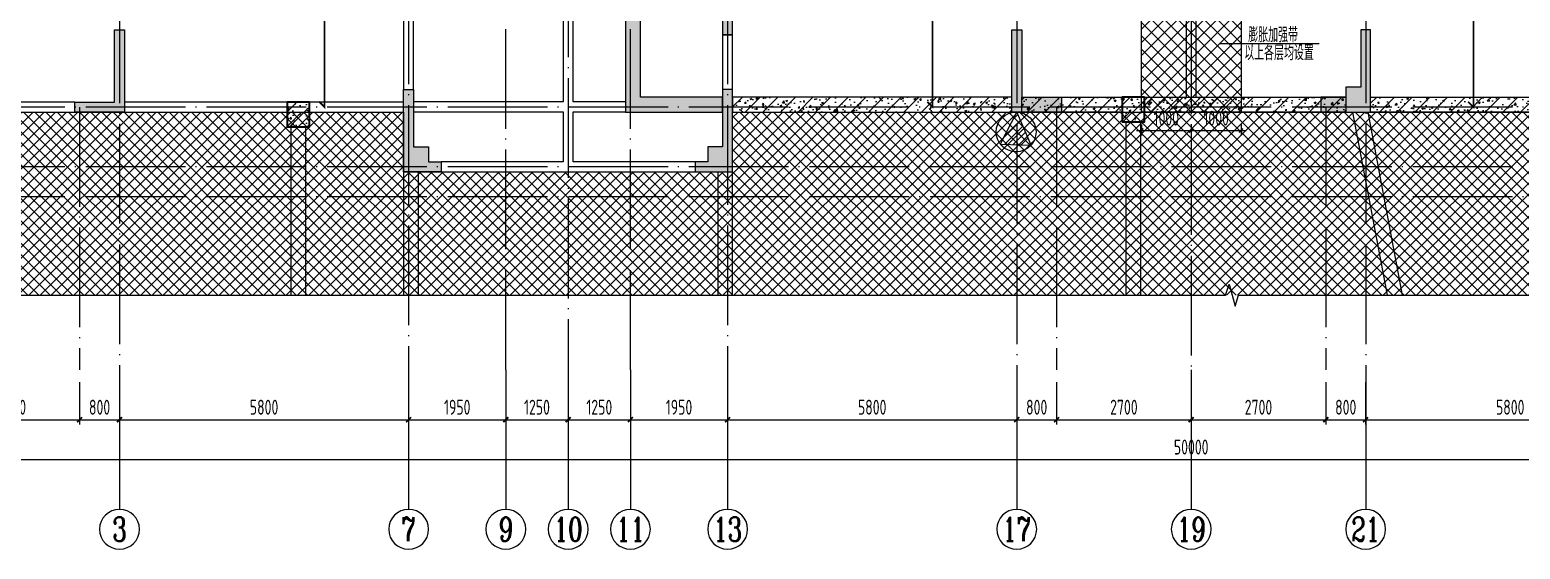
# Model space of a CAD drawing. Extents: x -1712635 to -854203, y -534641 to -21985.
# Drawn here: x -1247591 to -1217691, y -92487 to -82062 of the extents above; entities that cross this region are included whole.
import ezdxf
from ezdxf.enums import TextEntityAlignment as Align

# ---------------------------------------------------------------- set-up
doc = ezdxf.new("R2010")
doc.units = 0
doc.header["$LTSCALE"] = 1000
doc.linetypes.add('DOTE', pattern=[2.42, 2, -0.2, 0.02, -0.2])
doc.linetypes.add('底图$0$虚线', pattern=[625, 375, -250])
doc.layers.get('0').update_dxf_attribs({"linetype": 'CONTINUOUS'})
doc.layers.get('Defpoints').update_dxf_attribs({"linetype": 'CONTINUOUS'})
for name, color, linetype in [('A-AXIS', 1, 'CONTINUOUS'), ('A-DOTE', 10, 'DOTE'), ('AXIS_NUM', 7, 'CONTINUOUS'), ('DIM', 2, 'CONTINUOUS'), ('S-B板填充', 251, 'CONTINUOUS'), ('S-B板配筋', 6, 'CONTINUOUS'), ('S-Q墙填充', 252, 'CONTINUOUS'), ('S-Q墙实线', 6, 'CONTINUOUS'), ('S-X详图标注', 3, 'CONTINUOUS'), ('S-Y一般标注', 3, 'CONTINUOUS'), ('S-Z柱实线', 6, 'CONTINUOUS'), ('S-楼板文字', 7, 'CONTINUOUS'), ('S-洞口边线', 7, 'CONTINUOUS'), ('THIN', 7, 'CONTINUOUS'), ('后浇带', 8, 'CONTINUOUS'), ('轮廓线-核心筒', 7, 'CONTINUOUS')]:
    doc.layers.add(name, color=color, linetype=linetype)
doc.layers.add('底图$0$砼柱', color=2, linetype='CONTINUOUS', lineweight=35)
doc.layers.add('底图$0$砼梁虚线', color=4, linetype='底图$0$虚线', lineweight=18)
doc.styles.add('TSSD_Axis', font='complex.shx', dxfattribs={"width": 0.7, "bigfont": 'hztxt.shx'})
doc.styles.add('TSSD_DIMENSION', font='Tssdeng.shx', dxfattribs={"width": 0.7, "bigfont": 'tssdchn.shx'})
doc.styles.add('TSSD_REIN', font='tssdeng.shx', dxfattribs={"width": 0.7, "height": 300, "bigfont": 'tssdchn.shx'})
doc.dimstyles.new('TSSD_100_100', dxfattribs={"dimtxt": 300, "dimasz": 100, "dimexe": 100, "dimexo": 250, "dimgap": 100, "dimtad": 1, "dimdec": 0, "dimzin": 0, "dimdsep": 46, "dimtxsty": 'TSSD_DIMENSION', "dimblk": 'ARCHTICK', "dimcen": 0, "dimdle": 100, "dimclrt": 7, "dimadec": 0, "dimazin": 0, "dimtfac": 1, "dimtdec": 0, "dimtix": 1, "dimtmove": 2, "dimatfit": 3, "dimldrblk": 'ARCHTICK', "dimfxl": 0, "dimtolj": 1, "dimtzin": 0, "dimarcsym": 0})
doc.dimstyles.new('TSSD_100_100$0', dxfattribs={"dimtxt": 300, "dimasz": 80, "dimexe": 100, "dimexo": 250, "dimgap": 100, "dimtad": 1, "dimdec": 0, "dimzin": 0, "dimdsep": 46, "dimtxsty": 'TSSD_DIMENSION', "dimblk": 'ARCHTICK', "dimcen": 0, "dimdle": 100, "dimclrd": 3, "dimclre": 3, "dimclrt": 7, "dimadec": 0, "dimazin": 0, "dimtfac": 1, "dimtdec": 0, "dimtix": 1, "dimtmove": 2, "dimatfit": 3, "dimldrblk": 'ARCHTICK', "dimfxl": 0, "dimtolj": 1, "dimtzin": 0, "dimarcsym": 0})
pattern_1 = [(50, (-1250292, -65762.5), (358.63, -31.376), [37.5, -412.5]), (355, (-1250292, -65762.5), (-69.3757, 376.096), [30, -330]), (100.4514, (-1250262.12, -65765.1), (289.2547, 344.7198), [31.87, -350.571]), (46.1842, (-1250292, -65662.5), (533.6205, -82.7595), [56.25, -618.75]), (96.6356, (-1250247.54, -65669.4), (467.3314, 487.059), [47.805, -525.8565]), (351.1842, (-1250292, -65662.5), (467.331, 487.059), [45, -495]), (21, (-1250242, -65687.5), (298.4535, -201.3094), [37.5, -412.5]), (326, (-1250242, -65687.5), (121.6577, 362.575), [30, -330]), (71.4514, (-1250217.14, -65704.28), (420.1113, 161.2652), [31.87, -350.571]), (37.5, (-1250292.01, -65762.5), (6.07993, 166.44693), [0, -326, 0, -335, 0, -331.25]), (7.5, (-1250292, -65762.5), (131.5348, 197.20586), [0, -191, 0, -318.5, 0, -126.25]), (327.5, (-1250403.51, -65762.5), (266.9112, -11.27744), [0, -125, 0, -390, 0, -517.5]), (317.5, (-1250453.5, -65762.5), (291.5931, 50.0525), [0, -162.5, 0, -259, 0, -367.5]), (45, (-1250292, -65762.5), (-176.7767, 176.7767), [])]

# ---------------------------------------------------------------- blocks, each defined once
blk = doc.blocks.new('ts_axno')
at = {"color": 0, "linetype": 'ByBlock', "lineweight": -2}
blk.add_circle((0, 0), 0.5, dxfattribs=at)
at = {"color": 0, "linetype": 'ByBlock', "lineweight": -2, "style": 'TSSD_Axis', "width": 0.7}
blk.add_attdef('A', text='', height=0.6, dxfattribs=at).set_placement((0, 0), align=Align.MIDDLE_CENTER)
blk = doc.blocks.new('_ArchTick')
at = {"color": 0, "const_width": 0.35}
blk.add_lwpolyline([(-0.5, -0.5), (0.5, 0.5)], dxfattribs=at)
blk = doc.blocks.new('*D473')
at = {"layer": 'Defpoints', "color": 0}
for p in [(-219074, 307819), (-218274, 307819), (-218274, 306819)]:
    blk.add_point(p, dxfattribs=at)
at = {"layer": 'S-Y一般标注', "color": 0, "lineweight": -2}
for p, q in [((-219074, 307569), (-219074, 306719)), ((-218274, 307569), (-218274, 306719)), ((-219174, 306819), (-218174, 306819))]:
    blk.add_line(p, q, dxfattribs=at)
at = {"layer": 'S-Y一般标注', "color": 0, "lineweight": -2, "xscale": 100, "yscale": 100, "zscale": 100, "rotation": 180}
blk.add_blockref('_ArchTick', (-219074, 306819), dxfattribs=at)
at = {"layer": 'S-Y一般标注', "color": 0, "lineweight": -2, "xscale": 100, "yscale": 100, "zscale": 100}
blk.add_blockref('_ArchTick', (-218274, 306819), dxfattribs=at)
at = {"layer": 'S-Y一般标注', "color": 7, "insert": (-218674, 307069), "char_height": 300, "attachment_point": 5, "style": 'TSSD_DIMENSION'}
blk.add_mtext('\\A1;800', dxfattribs=at)
blk = doc.blocks.new('*D474')
at = {"layer": 'Defpoints', "color": 0}
for p in [(-218274, 307819), (-212474, 307819), (-212474, 306819)]:
    blk.add_point(p, dxfattribs=at)
at = {"layer": 'S-Y一般标注', "color": 0, "lineweight": -2}
for p, q in [((-218274, 307569), (-218274, 306719)), ((-212474, 307569), (-212474, 306719)), ((-218374, 306819), (-212374, 306819))]:
    blk.add_line(p, q, dxfattribs=at)
at = {"layer": 'S-Y一般标注', "color": 0, "lineweight": -2, "xscale": 100, "yscale": 100, "zscale": 100, "rotation": 180}
blk.add_blockref('_ArchTick', (-218274, 306819), dxfattribs=at)
at = {"layer": 'S-Y一般标注', "color": 0, "lineweight": -2, "xscale": 100, "yscale": 100, "zscale": 100}
blk.add_blockref('_ArchTick', (-212474, 306819), dxfattribs=at)
at = {"layer": 'S-Y一般标注', "color": 7, "insert": (-215374, 307069), "char_height": 300, "attachment_point": 5, "style": 'TSSD_DIMENSION'}
blk.add_mtext('\\A1;5800', dxfattribs=at)
blk = doc.blocks.new('*D475')
at = {"layer": 'Defpoints', "color": 0}
for p in [(-208024, 307819), (-206074, 307819), (-206074, 306819)]:
    blk.add_point(p, dxfattribs=at)
at = {"layer": 'S-Y一般标注', "color": 0, "lineweight": -2}
for p, q in [((-208024, 307569), (-208024, 306719)), ((-206074, 307569), (-206074, 306719)), ((-208124, 306819), (-205974, 306819))]:
    blk.add_line(p, q, dxfattribs=at)
at = {"layer": 'S-Y一般标注', "color": 0, "lineweight": -2, "xscale": 100, "yscale": 100, "zscale": 100, "rotation": 180}
blk.add_blockref('_ArchTick', (-208024, 306819), dxfattribs=at)
at = {"layer": 'S-Y一般标注', "color": 0, "lineweight": -2, "xscale": 100, "yscale": 100, "zscale": 100}
blk.add_blockref('_ArchTick', (-206074, 306819), dxfattribs=at)
at = {"layer": 'S-Y一般标注', "color": 7, "insert": (-207049, 307069), "char_height": 300, "attachment_point": 5, "style": 'TSSD_DIMENSION'}
blk.add_mtext('\\A1;1950', dxfattribs=at)
blk = doc.blocks.new('*D476')
at = {"layer": 'Defpoints', "color": 0}
for p in [(-206074, 307819), (-200274, 307819), (-200274, 306819)]:
    blk.add_point(p, dxfattribs=at)
at = {"layer": 'S-Y一般标注', "color": 0, "lineweight": -2}
for p, q in [((-206074, 307569), (-206074, 306719)), ((-200274, 307569), (-200274, 306719)), ((-206174, 306819), (-200174, 306819))]:
    blk.add_line(p, q, dxfattribs=at)
at = {"layer": 'S-Y一般标注', "color": 0, "lineweight": -2, "xscale": 100, "yscale": 100, "zscale": 100, "rotation": 180}
blk.add_blockref('_ArchTick', (-206074, 306819), dxfattribs=at)
at = {"layer": 'S-Y一般标注', "color": 0, "lineweight": -2, "xscale": 100, "yscale": 100, "zscale": 100}
blk.add_blockref('_ArchTick', (-200274, 306819), dxfattribs=at)
at = {"layer": 'S-Y一般标注', "color": 7, "insert": (-203174, 307069), "char_height": 300, "attachment_point": 5, "style": 'TSSD_DIMENSION'}
blk.add_mtext('\\A1;5800', dxfattribs=at)
blk = doc.blocks.new('*D477')
at = {"layer": 'Defpoints', "color": 0}
for p in [(-200274, 307819), (-199474, 307819), (-199474, 306819)]:
    blk.add_point(p, dxfattribs=at)
at = {"layer": 'S-Y一般标注', "color": 0, "lineweight": -2}
for p, q in [((-200274, 307569), (-200274, 306719)), ((-199474, 307569), (-199474, 306719)), ((-200374, 306819), (-199374, 306819))]:
    blk.add_line(p, q, dxfattribs=at)
at = {"layer": 'S-Y一般标注', "color": 0, "lineweight": -2, "xscale": 100, "yscale": 100, "zscale": 100, "rotation": 180}
blk.add_blockref('_ArchTick', (-200274, 306819), dxfattribs=at)
at = {"layer": 'S-Y一般标注', "color": 0, "lineweight": -2, "xscale": 100, "yscale": 100, "zscale": 100}
blk.add_blockref('_ArchTick', (-199474, 306819), dxfattribs=at)
at = {"layer": 'S-Y一般标注', "color": 7, "insert": (-199874, 307069), "char_height": 300, "attachment_point": 5, "style": 'TSSD_DIMENSION'}
blk.add_mtext('\\A1;800', dxfattribs=at)
blk = doc.blocks.new('*D478')
at = {"layer": 'Defpoints', "color": 0}
for p in [(-199474, 307819), (-196774, 307819), (-196774, 306819)]:
    blk.add_point(p, dxfattribs=at)
at = {"layer": 'S-Y一般标注', "color": 0, "lineweight": -2}
for p, q in [((-199474, 307569), (-199474, 306719)), ((-196774, 307569), (-196774, 306719)), ((-199574, 306819), (-196674, 306819))]:
    blk.add_line(p, q, dxfattribs=at)
at = {"layer": 'S-Y一般标注', "color": 0, "lineweight": -2, "xscale": 100, "yscale": 100, "zscale": 100, "rotation": 180}
blk.add_blockref('_ArchTick', (-199474, 306819), dxfattribs=at)
at = {"layer": 'S-Y一般标注', "color": 0, "lineweight": -2, "xscale": 100, "yscale": 100, "zscale": 100}
blk.add_blockref('_ArchTick', (-196774, 306819), dxfattribs=at)
at = {"layer": 'S-Y一般标注', "color": 7, "insert": (-198124, 307069), "char_height": 300, "attachment_point": 5, "style": 'TSSD_DIMENSION'}
blk.add_mtext('\\A1;2700', dxfattribs=at)
blk = doc.blocks.new('*D479')
at = {"layer": 'Defpoints', "color": 0}
for p in [(-194074, 307819), (-193274, 307819), (-193274, 306819)]:
    blk.add_point(p, dxfattribs=at)
at = {"layer": 'S-Y一般标注', "color": 0, "lineweight": -2}
for p, q in [((-194074, 307569), (-194074, 306719)), ((-193274, 307569), (-193274, 306719)), ((-194174, 306819), (-193174, 306819))]:
    blk.add_line(p, q, dxfattribs=at)
at = {"layer": 'S-Y一般标注', "color": 0, "lineweight": -2, "xscale": 100, "yscale": 100, "zscale": 100, "rotation": 180}
blk.add_blockref('_ArchTick', (-194074, 306819), dxfattribs=at)
at = {"layer": 'S-Y一般标注', "color": 0, "lineweight": -2, "xscale": 100, "yscale": 100, "zscale": 100}
blk.add_blockref('_ArchTick', (-193274, 306819), dxfattribs=at)
at = {"layer": 'S-Y一般标注', "color": 7, "insert": (-193674, 307069), "char_height": 300, "attachment_point": 5, "style": 'TSSD_DIMENSION'}
blk.add_mtext('\\A1;800', dxfattribs=at)
blk = doc.blocks.new('*D480')
at = {"layer": 'Defpoints', "color": 0}
for p in [(-193274, 307819), (-187474, 307819), (-187474, 306819)]:
    blk.add_point(p, dxfattribs=at)
at = {"layer": 'S-Y一般标注', "color": 0, "lineweight": -2}
for p, q in [((-193274, 307569), (-193274, 306719)), ((-187474, 307569), (-187474, 306719)), ((-193374, 306819), (-187374, 306819))]:
    blk.add_line(p, q, dxfattribs=at)
at = {"layer": 'S-Y一般标注', "color": 0, "lineweight": -2, "xscale": 100, "yscale": 100, "zscale": 100, "rotation": 180}
blk.add_blockref('_ArchTick', (-193274, 306819), dxfattribs=at)
at = {"layer": 'S-Y一般标注', "color": 0, "lineweight": -2, "xscale": 100, "yscale": 100, "zscale": 100}
blk.add_blockref('_ArchTick', (-187474, 306819), dxfattribs=at)
at = {"layer": 'S-Y一般标注', "color": 7, "insert": (-190374, 307069), "char_height": 300, "attachment_point": 5, "style": 'TSSD_DIMENSION'}
blk.add_mtext('\\A1;5800', dxfattribs=at)
blk = doc.blocks.new('*D485')
at = {"layer": 'Defpoints', "color": 0}
for p in [(-221774, 307819), (-171774, 307819), (-171774, 306019)]:
    blk.add_point(p, dxfattribs=at)
at = {"layer": 'S-Y一般标注', "color": 0, "lineweight": -2}
for p, q in [((-221774, 307569), (-221774, 305919)), ((-171774, 307569), (-171774, 305919)), ((-221874, 306019), (-171674, 306019))]:
    blk.add_line(p, q, dxfattribs=at)
at = {"layer": 'S-Y一般标注', "color": 0, "lineweight": -2, "xscale": 100, "yscale": 100, "zscale": 100, "rotation": 180}
blk.add_blockref('_ArchTick', (-221774, 306019), dxfattribs=at)
at = {"layer": 'S-Y一般标注', "color": 0, "lineweight": -2, "xscale": 100, "yscale": 100, "zscale": 100}
blk.add_blockref('_ArchTick', (-171774, 306019), dxfattribs=at)
at = {"layer": 'S-Y一般标注', "color": 7, "insert": (-196774, 306269), "char_height": 300, "attachment_point": 5, "style": 'TSSD_DIMENSION'}
blk.add_mtext('\\A1;50000', dxfattribs=at)
blk = doc.blocks.new('*D486')
at = {"layer": 'Defpoints', "color": 0}
for p in [(-212474, 307819), (-210524, 307819), (-210524, 306819)]:
    blk.add_point(p, dxfattribs=at)
at = {"layer": 'S-Y一般标注', "color": 0, "lineweight": -2}
for p, q in [((-212474, 307569), (-212474, 306719)), ((-210524, 307569), (-210524, 306719)), ((-212574, 306819), (-210424, 306819))]:
    blk.add_line(p, q, dxfattribs=at)
at = {"layer": 'S-Y一般标注', "color": 0, "lineweight": -2, "xscale": 100, "yscale": 100, "zscale": 100, "rotation": 180}
blk.add_blockref('_ArchTick', (-212474, 306819), dxfattribs=at)
at = {"layer": 'S-Y一般标注', "color": 0, "lineweight": -2, "xscale": 100, "yscale": 100, "zscale": 100}
blk.add_blockref('_ArchTick', (-210524, 306819), dxfattribs=at)
at = {"layer": 'S-Y一般标注', "color": 7, "insert": (-211499, 307069), "char_height": 300, "attachment_point": 5, "style": 'TSSD_DIMENSION'}
blk.add_mtext('\\A1;1950', dxfattribs=at)
blk = doc.blocks.new('*D487')
at = {"layer": 'Defpoints', "color": 0}
for p in [(-221774, 307819), (-219074, 307819), (-219074, 306819)]:
    blk.add_point(p, dxfattribs=at)
at = {"layer": 'S-Y一般标注', "color": 0, "lineweight": -2}
for p, q in [((-221774, 307569), (-221774, 306719)), ((-219074, 307569), (-219074, 306719)), ((-221874, 306819), (-218974, 306819))]:
    blk.add_line(p, q, dxfattribs=at)
at = {"layer": 'S-Y一般标注', "color": 0, "lineweight": -2, "xscale": 100, "yscale": 100, "zscale": 100, "rotation": 180}
blk.add_blockref('_ArchTick', (-221774, 306819), dxfattribs=at)
at = {"layer": 'S-Y一般标注', "color": 0, "lineweight": -2, "xscale": 100, "yscale": 100, "zscale": 100}
blk.add_blockref('_ArchTick', (-219074, 306819), dxfattribs=at)
at = {"layer": 'S-Y一般标注', "color": 7, "insert": (-220424, 307069), "char_height": 300, "attachment_point": 5, "style": 'TSSD_DIMENSION'}
blk.add_mtext('\\A1;2700', dxfattribs=at)
blk = doc.blocks.new('*D488')
at = {"layer": 'Defpoints', "color": 0}
for p in [(-196774, 307819), (-194074, 307819), (-194074, 306819)]:
    blk.add_point(p, dxfattribs=at)
at = {"layer": 'S-Y一般标注', "color": 0, "lineweight": -2}
for p, q in [((-196774, 307569), (-196774, 306719)), ((-194074, 307569), (-194074, 306719)), ((-196874, 306819), (-193974, 306819))]:
    blk.add_line(p, q, dxfattribs=at)
at = {"layer": 'S-Y一般标注', "color": 0, "lineweight": -2, "xscale": 100, "yscale": 100, "zscale": 100, "rotation": 180}
blk.add_blockref('_ArchTick', (-196774, 306819), dxfattribs=at)
at = {"layer": 'S-Y一般标注', "color": 0, "lineweight": -2, "xscale": 100, "yscale": 100, "zscale": 100}
blk.add_blockref('_ArchTick', (-194074, 306819), dxfattribs=at)
at = {"layer": 'S-Y一般标注', "color": 7, "insert": (-195424, 307069), "char_height": 300, "attachment_point": 5, "style": 'TSSD_DIMENSION'}
blk.add_mtext('\\A1;2700', dxfattribs=at)
blk = doc.blocks.new('*D504')
at = {"layer": 'Defpoints', "color": 0}
for p in [(-210524, 307819), (-209274, 307819), (-209274, 306819)]:
    blk.add_point(p, dxfattribs=at)
at = {"layer": 'S-Y一般标注', "color": 0, "lineweight": -2}
for p, q in [((-210524, 307569), (-210524, 306719)), ((-209274, 307569), (-209274, 306719)), ((-210624, 306819), (-209174, 306819))]:
    blk.add_line(p, q, dxfattribs=at)
at = {"layer": 'S-Y一般标注', "color": 0, "lineweight": -2, "xscale": 100, "yscale": 100, "zscale": 100, "rotation": 180}
blk.add_blockref('_ArchTick', (-210524, 306819), dxfattribs=at)
at = {"layer": 'S-Y一般标注', "color": 0, "lineweight": -2, "xscale": 100, "yscale": 100, "zscale": 100}
blk.add_blockref('_ArchTick', (-209274, 306819), dxfattribs=at)
at = {"layer": 'S-Y一般标注', "color": 7, "insert": (-209899, 307069), "char_height": 300, "attachment_point": 5, "style": 'TSSD_DIMENSION'}
blk.add_mtext('\\A1;1250', dxfattribs=at)
blk = doc.blocks.new('*D505')
at = {"layer": 'Defpoints', "color": 0}
for p in [(-209274, 307819), (-208024, 307819), (-208024, 306819)]:
    blk.add_point(p, dxfattribs=at)
at = {"layer": 'S-Y一般标注', "color": 0, "lineweight": -2}
for p, q in [((-209274, 307569), (-209274, 306719)), ((-208024, 307569), (-208024, 306719)), ((-209374, 306819), (-207924, 306819))]:
    blk.add_line(p, q, dxfattribs=at)
at = {"layer": 'S-Y一般标注', "color": 0, "lineweight": -2, "xscale": 100, "yscale": 100, "zscale": 100, "rotation": 180}
blk.add_blockref('_ArchTick', (-209274, 306819), dxfattribs=at)
at = {"layer": 'S-Y一般标注', "color": 0, "lineweight": -2, "xscale": 100, "yscale": 100, "zscale": 100}
blk.add_blockref('_ArchTick', (-208024, 306819), dxfattribs=at)
at = {"layer": 'S-Y一般标注', "color": 7, "insert": (-208649, 307069), "char_height": 300, "attachment_point": 5, "style": 'TSSD_DIMENSION'}
blk.add_mtext('\\A1;1250', dxfattribs=at)
blk = doc.blocks.new('20210825.16003463')
at = {"layer": 'S-X详图标注'}
h = blk.add_hatch(dxfattribs=at)
h.set_pattern_fill('METAL', color=256, scale=30, style=0)
h.set_pattern_definition([(45, (133875.17, -209753.69), (-84.852814, 84.852814), [])])
h.paths.add_polyline_path([(22340, 2000), (22009, 1357), (22628, 1337)])
blk.add_lwpolyline([(22340, 2000), (22009, 1357), (22628, 1337), (22340, 2000)], dxfattribs=at)
blk.add_circle((22327, 1600), 400, dxfattribs=at)
blk = doc.blocks.new('*D1358')
at = {"layer": 'Defpoints', "color": 0}
for p in [(-1225291, -83712), (-1224291, -83712), (-1224291, -84085)]:
    blk.add_point(p, dxfattribs=at)
at = {"layer": 'DIM', "color": 3, "lineweight": -2}
for p, q in [((-1225291, -83962), (-1225291, -84185)), ((-1224291, -83962), (-1224291, -84185)), ((-1225391, -84085), (-1224191, -84085))]:
    blk.add_line(p, q, dxfattribs=at)
at = {"layer": 'DIM', "color": 3, "lineweight": -2, "xscale": 80, "yscale": 80, "zscale": 80, "rotation": 180}
blk.add_blockref('_ArchTick', (-1225291, -84085), dxfattribs=at)
at = {"layer": 'DIM', "color": 3, "lineweight": -2, "xscale": 80, "yscale": 80, "zscale": 80}
blk.add_blockref('_ArchTick', (-1224291, -84085), dxfattribs=at)
at = {"layer": 'DIM', "color": 7, "insert": (-1224791, -83835), "char_height": 300, "attachment_point": 5, "style": 'TSSD_DIMENSION'}
blk.add_mtext('\\A1;1000', dxfattribs=at)
blk = doc.blocks.new('*D1359')
at = {"layer": 'Defpoints', "color": 0}
for p in [(-1224291, -83712), (-1223291, -83712), (-1223291, -84085)]:
    blk.add_point(p, dxfattribs=at)
at = {"layer": 'DIM', "color": 3, "lineweight": -2}
for p, q in [((-1224291, -83962), (-1224291, -84185)), ((-1223291, -83962), (-1223291, -84185)), ((-1224391, -84085), (-1223191, -84085))]:
    blk.add_line(p, q, dxfattribs=at)
at = {"layer": 'DIM', "color": 3, "lineweight": -2, "xscale": 80, "yscale": 80, "zscale": 80, "rotation": 180}
blk.add_blockref('_ArchTick', (-1224291, -84085), dxfattribs=at)
at = {"layer": 'DIM', "color": 3, "lineweight": -2, "xscale": 80, "yscale": 80, "zscale": 80}
blk.add_blockref('_ArchTick', (-1223291, -84085), dxfattribs=at)
at = {"layer": 'DIM', "color": 7, "insert": (-1223791, -83835), "char_height": 300, "attachment_point": 5, "style": 'TSSD_DIMENSION'}
blk.add_mtext('\\A1;1000', dxfattribs=at)
blk = doc.blocks.new('20210825.01395608')
at = {"layer": 'A-AXIS'}
for p, q in [((87098.7, -255388.1), (87098.7, -258188.1)), ((92898.7, -255388.1), (92898.7, -258188.1)), ((94848.7, -255388.1), (94848.7, -258188.1)), ((96098.7, -255388.2), (96098.7, -258188.2)), ((97348.7, -255388.1), (97348.7, -258188.1)), ((99298.7, -255388.1), (99298.7, -258188.1)), ((105098.7, -255388.1), (105098.7, -258188.1)), ((108598.7, -255388.1), (108598.7, -258188.1)), ((112098.7, -255388.1), (112098.7, -258188.1))]:
    blk.add_line(p, q, dxfattribs=at)
at = {"layer": 'A-DOTE'}
for p, q in [((108598.7, -233739.7), (108598.7, -255388.1)), ((92898.9, -242813.2), (92898.7, -255388.1)), ((99298.5, -242813.2), (99298.7, -255388.1)), ((94848.7, -255388.1), (94848.7, -245013.2)), ((97348.7, -255388.1), (97348.7, -245013.2)), ((87098.7, -245613.2), (87098.7, -255388.1)), ((105098.7, -245613.2), (105098.7, -255388.1)), ((112098.7, -245613.2), (112098.7, -255388.1)), ((96098.7, -247113.2), (96098.7, -255388.1)), ((136822.6, -250113.2), (82598.7, -250113.2)), ((86298.7, -250113.2), (86298.7, -255388.1)), ((105898.7, -250113.2), (105898.7, -255388.1)), ((111298.7, -250113.2), (111298.7, -255388.1)), ((136822.6, -251313.2), (82598.7, -251313.2)), ((136822.6, -251913.2), (82598.7, -251913.2))]:
    blk.add_line(p, q, dxfattribs=at)
at = {"layer": 'A-AXIS'}
ref = blk.add_blockref('ts_axno', (87098.7, -258588.1), dxfattribs=dict(at, xscale=-800, yscale=800, zscale=800, rotation=180))
ref.add_attrib('2', '3', dxfattribs={"layer": 'AXIS_NUM', "height": 480, "style": 'TSSD_Axis', "width": 0.7}).set_placement((87098.7, -258588.1), align=Align.MIDDLE_CENTER)
ref = blk.add_blockref('ts_axno', (92898.7, -258588.1), dxfattribs=dict(at, xscale=-800, yscale=800, zscale=800, rotation=180))
ref.add_attrib('5', '7', dxfattribs={"layer": 'AXIS_NUM', "height": 480, "style": 'TSSD_Axis', "width": 0.7}).set_placement((92898.7, -258588.1), align=Align.MIDDLE_CENTER)
ref = blk.add_blockref('ts_axno', (94848.7, -258588.1), dxfattribs=dict(at, xscale=-800, yscale=800, zscale=800, rotation=180))
ref.add_attrib('19', '9', dxfattribs={"layer": 'AXIS_NUM', "height": 480, "style": 'TSSD_Axis', "width": 0.7}).set_placement((94848.7, -258588.1), align=Align.MIDDLE_CENTER)
ref = blk.add_blockref('ts_axno', (96098.7, -258588.2), dxfattribs=dict(at, xscale=-800, yscale=800, zscale=800, rotation=180))
ref.add_attrib('8', '10', dxfattribs={"layer": 'AXIS_NUM', "height": 480, "style": 'TSSD_Axis', "width": 0.7}).set_placement((96098.7, -258588.2), align=Align.MIDDLE_CENTER)
ref = blk.add_blockref('ts_axno', (97348.7, -258588.1), dxfattribs=dict(at, xscale=-800, yscale=800, zscale=800, rotation=180))
ref.add_attrib('19', '11', dxfattribs={"layer": 'AXIS_NUM', "height": 480, "style": 'TSSD_Axis', "width": 0.7}).set_placement((97348.7, -258588.1), align=Align.MIDDLE_CENTER)
ref = blk.add_blockref('ts_axno', (99298.7, -258588.1), dxfattribs=dict(at, xscale=-800, yscale=800, zscale=800, rotation=180))
ref.add_attrib('8', '13', dxfattribs={"layer": 'AXIS_NUM', "height": 480, "style": 'TSSD_Axis', "width": 0.7}).set_placement((99298.7, -258588.1), align=Align.MIDDLE_CENTER)
ref = blk.add_blockref('ts_axno', (105098.7, -258588.1), dxfattribs=dict(at, xscale=-800, yscale=800, zscale=800, rotation=180))
ref.add_attrib('10', '17', dxfattribs={"layer": 'AXIS_NUM', "height": 480, "style": 'TSSD_Axis', "width": 0.7}).set_placement((105098.7, -258588.1), align=Align.MIDDLE_CENTER)
ref = blk.add_blockref('ts_axno', (108598.7, -258588.1), dxfattribs=dict(at, xscale=-800, yscale=800, zscale=800, rotation=180))
ref.add_attrib('13', '19', dxfattribs={"layer": 'AXIS_NUM', "height": 480, "style": 'TSSD_Axis', "width": 0.7}).set_placement((108598.7, -258588.1), align=Align.MIDDLE_CENTER)
ref = blk.add_blockref('ts_axno', (112098.7, -258588.1), dxfattribs=dict(at, xscale=-800, yscale=800, zscale=800, rotation=180))
ref.add_attrib('13', '21', dxfattribs={"layer": 'AXIS_NUM', "height": 480, "style": 'TSSD_Axis', "width": 0.7}).set_placement((112098.7, -258588.1), align=Align.MIDDLE_CENTER)
at = {"layer": 'S-Y一般标注'}
for base, p1, p2, picture, middle in [((133598.7, -257188.1), (83598.7, -255388.1), (133598.7, -255388.1), '*D485', (108598.7, -256938.1)), ((86298.7, -256388.1), (83598.7, -255388.1), (86298.7, -255388.1), '*D487', (84948.7, -256138.1)), ((87098.7, -256388.1), (86298.7, -255388.1), (87098.7, -255388.1), '*D473', (86698.7, -256138.1)), ((92898.7, -256388.1), (87098.7, -255388.1), (92898.7, -255388.1), '*D474', (89998.7, -256138.1)), ((94848.7, -256388.1), (92898.7, -255388.1), (94848.7, -255388.1), '*D486', (93873.7, -256138.1)), ((96098.7, -256388.1), (94848.7, -255388.1), (96098.7, -255388.1), '*D504', (95473.7, -256138.1)), ((97348.7, -256388.1), (96098.7, -255388.1), (97348.7, -255388.1), '*D505', (96723.7, -256138.1)), ((99298.7, -256388.1), (97348.7, -255388.1), (99298.7, -255388.1), '*D475', (98323.7, -256138.1)), ((105098.7, -256388.1), (99298.7, -255388.1), (105098.7, -255388.1), '*D476', (102198.7, -256138.1)), ((105898.7, -256388.1), (105098.7, -255388.1), (105898.7, -255388.1), '*D477', (105498.7, -256138.1)), ((108598.7, -256388.1), (105898.7, -255388.1), (108598.7, -255388.1), '*D478', (107248.7, -256138.1)), ((111298.7, -256388.1), (108598.7, -255388.1), (111298.7, -255388.1), '*D488', (109948.7, -256138.1)), ((112098.7, -256388.1), (111298.7, -255388.1), (112098.7, -255388.1), '*D479', (111698.7, -256138.1)), ((117898.7, -256388.1), (112098.7, -255388.1), (117898.7, -255388.1), '*D480', (114998.7, -256138.1))]:
    dim = blk.add_linear_dim(base=base, p1=p1, p2=p2, dimstyle='TSSD_100_100', dxfattribs=at)
    dim.commit()
    dim.dimension.update_dxf_attribs({"geometry": picture, "text_midpoint": middle, "insert": (305372.3, -563207.3)})

msp = doc.modelspace()

# ---------------------------------------------------------------- hatches: boundary and pattern name
at = {"layer": 'S-B板填充'}
h = msp.add_hatch(dxfattribs=at)
h.set_pattern_fill('HOLE_MATETIEL', color=256, scale=50, style=0)
h.set_pattern_definition([(45, (-1207658.69, -77072.05), (-112.2532, 112.2532), []), (135, (-1207658.69, -77072.05), (-112.2532, -112.2532), [])])
h.paths.add_polyline_path([(-1196653.04, -67238.71), (-1250291.31, -67238.71), (-1250291.31, -87387.13), (-1196653.04, -87387.13)])
h.paths.add_polyline_path([(-1233491.31, -84912.27), (-1240091.31, -84912.27), (-1240091.31, -83712.27), (-1249691.31, -83712.27), (-1249691.31, -83212.27), (-1249391.31, -83212.27), (-1249391.31, -76212.27), (-1241191.31, -76212.26), (-1241191.31, -74412.26), (-1239091.31, -74412.27), (-1239091.31, -72312.27), (-1236191.31, -72312.27), (-1231528.04, -72312.27), (-1231528.04, -70512.27), (-1231078.04, -70512.27), (-1231078.04, -70712.27), (-1226078.04, -70712.27), (-1226078.04, -70512.27), (-1225628.04, -70512.27), (-1225628.04, -70712.27), (-1223391.31, -70712.27), (-1223391.31, -72312.27), (-1223241.31, -72312.27), (-1223241.31, -72812.27), (-1223391.31, -72812.26), (-1223391.31, -76112.26), (-1216191.31, -76112.27), (-1216191.31, -74412.27), (-1207391.31, -74412.27), (-1207391.31, -76811.98), (-1205891.31, -76811.98), (-1205891.31, -72812.27), (-1206041.31, -72812.27), (-1206041.31, -72312.27), (-1197691.31, -72312.27), (-1197691.31, -83712.27), (-1208491.31, -83712.27), (-1208491.31, -84912.27), (-1215091.31, -84912.27), (-1215091.31, -83712.27), (-1233491.31, -83712.27)], flags=16)
at = {"layer": 'S-Q墙填充'}
h = msp.add_hatch(dxfattribs=at)
h.set_pattern_fill('ARMORED', color=252, scale=50, style=0)
h.set_pattern_definition(pattern_1)
h.paths.add_polyline_path([(-1235491.31, -78412.26), (-1235641.31, -78412.26), (-1235641.31, -83712.27), (-1233691.31, -83712.27), (-1233691.31, -83412.27), (-1235341.31, -83412.27), (-1235341.31, -78712.26), (-1235191.31, -78712.26), (-1235191.31, -72762.27), (-1235491.31, -72762.27)])
for points in [[(-1233691.31, -80512.27), (-1234091.31, -80512.27), (-1234091.31, -80712.27), (-1233691.31, -80712.27), (-1233691.31, -82162.27), (-1233491.31, -82162.27), (-1233491.31, -80512.27)], [(-1245891.31, -83512.27), (-1245891.31, -82062.27), (-1245691.31, -82062.27), (-1245691.31, -83712.27), (-1246691.31, -83712.27), (-1246691.31, -83512.27)], [(-1227891.31, -83712.27), (-1227891.31, -82062.27), (-1227691.31, -82062.27), (-1227691.31, -83412.27), (-1226891.31, -83412.27), (-1226891.31, -83712.27)], [(-1220691.31, -83712.27), (-1220691.31, -82062.27), (-1220891.31, -82062.27), (-1220891.31, -83212.27), (-1221191.31, -83212.27), (-1221191.31, -83412.27), (-1221691.31, -83412.27), (-1221691.31, -83712.27)], [(-1240091.31, -84912.27), (-1240091.31, -83262.27), (-1239891.31, -83262.27), (-1239891.31, -84412.27), (-1239591.31, -84412.27), (-1239591.31, -84712.27), (-1239341.31, -84712.27), (-1239341.31, -84912.27)], [(-1233491.31, -84912.27), (-1233491.31, -83262.27), (-1233691.31, -83262.27), (-1233691.31, -84412.27), (-1233991.31, -84412.27), (-1233991.31, -84712.27), (-1234241.31, -84712.27), (-1234241.31, -84912.27)]]:
    msp.add_hatch(color=256, dxfattribs=at).paths.add_polyline_path(points)
h = msp.add_hatch(dxfattribs=at)
h.set_pattern_fill('ARMORED', color=252, scale=50, style=0)
h.set_pattern_definition(pattern_1)
h.paths.add_polyline_path([(-1227891.31, -83712.27), (-1227891.31, -83412.27), (-1233491.31, -83412.27), (-1233491.31, -83712.27)])
h = msp.add_hatch(dxfattribs=at)
h.set_pattern_fill('ARMORED', color=252, scale=50, style=0)
h.set_pattern_definition(pattern_1)
h.paths.add_polyline_path([(-1227691.31, -83712.27), (-1227691.31, -83412.27), (-1225678.04, -83412.27), (-1225678.04, -83712.27)])
h = msp.add_hatch(dxfattribs=at)
h.set_pattern_fill('ARMORED', color=252, scale=50, style=0)
h.set_pattern_definition(pattern_1)
h.paths.add_polyline_path([(-1225228.04, -83412.27), (-1225678.04, -83412.27), (-1225678.04, -83912.27), (-1225228.04, -83912.27)])
h = msp.add_hatch(dxfattribs=at)
h.set_pattern_fill('ARMORED', color=252, scale=50, style=0)
h.set_pattern_definition(pattern_1)
h.paths.add_polyline_path([(-1225228.04, -83412.27), (-1221191.31, -83412.27), (-1221191.31, -83712.27), (-1225228.04, -83712.27)])
h = msp.add_hatch(dxfattribs=at)
h.set_pattern_fill('ARMORED', color=252, scale=50, style=0)
h.set_pattern_definition(pattern_1)
h.paths.add_polyline_path([(-1220691.31, -83412.27), (-1215091.31, -83412.27), (-1215091.31, -83712.27), (-1220691.31, -83712.27)])
h = msp.add_hatch(dxfattribs=at)
h.set_pattern_fill('ARMORED', color=252, scale=50, style=0)
h.set_pattern_definition(pattern_1)
h.paths.add_polyline_path([(-1241978.04, -83512.27), (-1242428.04, -83512.27), (-1242428.04, -84012.27), (-1241978.04, -84012.27)])
at = {"layer": '后浇带'}
h = msp.add_hatch(dxfattribs=at)
h.set_pattern_fill('ANSI37', color=144, scale=1500, angle=90, style=0)
h.set_pattern_definition([(135, (-2325527.92, -1278011.26), (-132.582521, -132.582521), []), (225, (-2325527.92, -1278011.26), (132.582521, -132.582521), [])])
h.paths.add_polyline_path([(-1225291.31, -83712.26), (-1225291.49, -76212.26), (-1223291.49, -76212.26), (-1223291.31, -83712.26)])

# ---------------------------------------------------------------- linework, layer by layer
at = {"layer": 'S-B板配筋', "lineweight": 35, "const_width": 35}
for points in [[(-1241785.81, -83506.19), (-1241679.75, -83612.26), (-1241679.75, -79112.26), (-1241785.81, -79218.32)], [(-1229585.83, -83506.19), (-1229479.77, -83612.26), (-1229479.77, -79112.26), (-1229585.83, -79218.32)], [(-1218736.31, -83506.19), (-1218630.24, -83612.26), (-1218630.24, -79112.26), (-1218736.31, -79218.32)]]:
    msp.add_lwpolyline(points, dxfattribs=at)
at = {"layer": 'S-Q墙实线', "linetype": 'ByBlock'}
msp.add_lwpolyline([(-1235491.31, -78412.26), (-1235641.31, -78412.26), (-1235641.31, -83712.27), (-1233691.31, -83712.27), (-1233691.31, -83412.27), (-1235341.31, -83412.27), (-1235341.31, -78712.26), (-1235191.31, -78712.26), (-1235191.31, -72762.27), (-1235491.31, -72762.27), (-1235491.31, -78412.26)], dxfattribs=at)
at = {"layer": 'S-Q墙实线'}
msp.add_lwpolyline([(-1233691.31, -80512.27), (-1234091.31, -80512.27), (-1234091.31, -80712.27), (-1233691.31, -80712.27), (-1233691.31, -82162.27), (-1233491.31, -82162.27), (-1233491.31, -80512.27), (-1233691.31, -80512.27)], dxfattribs=at)
for points in [[(-1245891.31, -83512.27), (-1245891.31, -82062.27), (-1245691.31, -82062.27), (-1245691.31, -83712.27), (-1246691.31, -83712.27), (-1246691.31, -83512.27)], [(-1227891.31, -83712.27), (-1227891.31, -82062.27), (-1227691.31, -82062.27), (-1227691.31, -83412.27), (-1226891.31, -83412.27), (-1226891.31, -83712.27)], [(-1220691.31, -83712.27), (-1220691.31, -82062.27), (-1220891.31, -82062.27), (-1220891.31, -83212.27), (-1221191.31, -83212.27), (-1221191.31, -83412.27), (-1221691.31, -83412.27), (-1221691.31, -83712.27)], [(-1240091.31, -84912.27), (-1240091.31, -83262.27), (-1239891.31, -83262.27), (-1239891.31, -84412.27), (-1239591.31, -84412.27), (-1239591.31, -84712.27), (-1239341.31, -84712.27), (-1239341.31, -84912.27)], [(-1233491.31, -84912.27), (-1233491.31, -83262.27), (-1233691.31, -83262.27), (-1233691.31, -84412.27), (-1233991.31, -84412.27), (-1233991.31, -84712.27), (-1234241.31, -84712.27), (-1234241.31, -84912.27)]]:
    msp.add_lwpolyline(points, close=True, dxfattribs=at)
at = {"layer": 'S-Q墙实线', "linetype": 'ByBlock'}
for points in [[(-1227891.31, -83712.27), (-1227891.31, -83412.27), (-1233491.31, -83412.27), (-1233491.31, -83712.27)], [(-1227691.31, -83712.27), (-1227691.31, -83412.27), (-1225678.04, -83412.27), (-1225678.04, -83712.27)], [(-1225228.04, -83412.27), (-1221191.31, -83412.27), (-1221191.31, -83712.27), (-1225228.04, -83712.27)], [(-1220691.31, -83412.27), (-1215091.31, -83412.27), (-1215091.31, -83712.27), (-1220691.31, -83712.27)]]:
    msp.add_lwpolyline(points, close=True, dxfattribs=at)
at = {"layer": 'S-Z柱实线', "lineweight": 35}
for points in [[(-1225228.04, -83412.27), (-1225678.04, -83412.27), (-1225678.04, -83912.27), (-1225228.04, -83912.27)], [(-1241978.04, -83512.27), (-1242428.04, -83512.27), (-1242428.04, -84012.27), (-1241978.04, -84012.27)]]:
    msp.add_lwpolyline(points, close=True, dxfattribs=at)
at = {"layer": 'S-洞口边线'}
msp.add_line((-1223719.25, -82339.07), (-1221723.56, -82339.07), dxfattribs=at)
at = {"layer": 'THIN'}
msp.add_lwpolyline([(-1250571.31, -87387.13), (-1223602.17, -87387.13), (-1223532.17, -87167.13), (-1223412.17, -87607.13), (-1223342.17, -87387.13), (-1196373.04, -87387.13)], dxfattribs=at)
at = {"layer": '后浇带', "color": 144}
msp.add_lwpolyline([(-1225291.31, -83712.26), (-1225291.49, -76212.26), (-1223291.49, -76212.26), (-1223291.31, -83712.26)], close=True, dxfattribs=at)
at = {"layer": '底图$0$砼柱', "color": 3, "lineweight": 35}
for points in [[(-1225228.04, -83412.26), (-1225678.04, -83412.26), (-1225678.04, -83912.26), (-1225228.04, -83912.26)], [(-1241978.04, -83512.26), (-1242428.04, -83512.26), (-1242428.04, -84012.26), (-1241978.04, -84012.26)]]:
    msp.add_lwpolyline(points, close=True, dxfattribs=at)
at = {"layer": '底图$0$砼梁虚线', "lineweight": 18}
for p, q in [((-1224391.31, -79212.27), (-1224391.31, -83412.27)), ((-1224191.31, -83412.27), (-1224191.31, -79212.27)), ((-1236891.31, -80712.27), (-1236891.31, -83506.64)), ((-1236691.31, -83506.64), (-1236691.31, -80712.27)), ((-1240091.3, -81712.27), (-1240091.31, -83262.27)), ((-1239891.31, -83262.27), (-1239891.3, -81712.27)), ((-1233691.31, -82162.27), (-1233691.31, -83262.27)), ((-1233491.31, -82162.27), (-1233691.31, -82162.27)), ((-1233491.31, -83262.27), (-1233491.31, -82162.27)), ((-1246691.31, -83512.27), (-1249191.31, -83512.27)), ((-1242428.04, -83512.27), (-1245691.31, -83512.27)), ((-1240091.31, -83512.27), (-1241978.04, -83512.27)), ((-1236891.31, -83506.64), (-1239891.31, -83506.64)), ((-1236891.31, -83706.64), (-1236891.31, -84712.27)), ((-1235641.31, -83506.64), (-1236691.31, -83506.64)), ((-1236691.31, -84712.27), (-1236691.31, -83706.64)), ((-1220355.53, -87387.13), (-1221046.9, -83712.27)), ((-1220050.27, -87387.13), (-1220741.64, -83712.27)), ((-1242353.04, -84012.27), (-1242353.04, -87387.13)), ((-1242053.04, -87387.13), (-1242053.04, -84012.27)), ((-1225603.04, -83912.27), (-1225603.04, -87387.13)), ((-1225303.04, -87387.13), (-1225303.04, -83912.27)), ((-1240091.31, -84912.27), (-1240091.31, -87387.13)), ((-1239791.31, -87387.13), (-1239791.31, -84912.27)), ((-1236891.31, -84712.27), (-1239341.32, -84712.27)), ((-1234241.32, -84712.27), (-1236691.31, -84712.27)), ((-1233791.31, -84912.27), (-1233791.31, -87387.13)), ((-1233491.31, -87387.13), (-1233491.31, -84912.27))]:
    msp.add_line(p, q, dxfattribs=at)
at = {"layer": '底图$0$砼梁虚线', "linetype": 'ByBlock', "lineweight": 18}
for p, q in [((-1249191.31, -83712.27), (-1246691.31, -83712.27)), ((-1245691.31, -83712.27), (-1242428.04, -83712.27)), ((-1241978.04, -83712.27), (-1240091.31, -83712.27)), ((-1239891.31, -83706.64), (-1236891.31, -83706.64)), ((-1236691.31, -83706.64), (-1235641.31, -83706.64)), ((-1239341.32, -84912.27), (-1236791.31, -84912.27)), ((-1236791.31, -84912.27), (-1234241.32, -84912.27))]:
    msp.add_line(p, q, dxfattribs=at)
at = {"layer": '轮廓线-核心筒', "linetype": 'ByBlock'}
msp.add_lwpolyline([(-1249691.31, -83712.26), (-1240091.31, -83712.26), (-1240091.31, -84912.26), (-1233491.31, -84912.26), (-1233491.31, -83712.26), (-1215091.31, -83712.26), (-1215091.31, -84912.26), (-1208491.31, -84912.26), (-1208491.31, -83712.26), (-1197691.31, -83712.26), (-1197691.31, -83712.26), (-1197691.31, -83712.26), (-1197691.31, -72312.26), (-1206041.31, -72312.26), (-1206041.31, -72812.26), (-1205891.31, -72812.26), (-1205891.31, -76212.26), (-1205891.31, -76811.98), (-1207391.31, -76811.98), (-1207391.31, -74412.26), (-1216191.31, -74412.26)], dxfattribs=at)

# ---------------------------------------------------------------- block references
at = {"layer": 'A-DOTE'}
msp.add_blockref('20210825.01395608', (-1332890.01, 166500.98), dxfattribs=at)
at = {"layer": 'S-Q墙填充', "color": 2}
msp.add_blockref('20210825.16003463', (-1250131.04, -85712.06), dxfattribs=at)

# ---------------------------------------------------------------- texts
at = {"layer": 'S-楼板文字', "style": 'TSSD_REIN', "width": 0.7}
for s, p in [('膨胀加强带', (-1223147.13, -82313.98)), ('以上各层均设置', (-1223227.15, -82672.76))]:
    msp.add_text(s, height=300, dxfattribs=at).set_placement(p)

# ---------------------------------------------------------------- dimensions: what is measured, and where the dimension line sits
at = {"layer": 'DIM'}
for base, p1, p2, picture, middle in [((-1224291.31, -84085.05), (-1225291.31, -83712.26), (-1224291.31, -83712.26), '*D1358', (-1224791.31, -83835.05)), ((-1223291.31, -84085.05), (-1224291.31, -83712.26), (-1223291.31, -83712.26), '*D1359', (-1223791.31, -83835.05))]:
    dim = msp.add_linear_dim(base=base, p1=p1, p2=p2, dimstyle='TSSD_100_100$0', dxfattribs=at)
    dim.commit()
    dim.dimension.update_dxf_attribs({"geometry": picture, "text_midpoint": middle})

doc.saveas('drawing.dxf')
